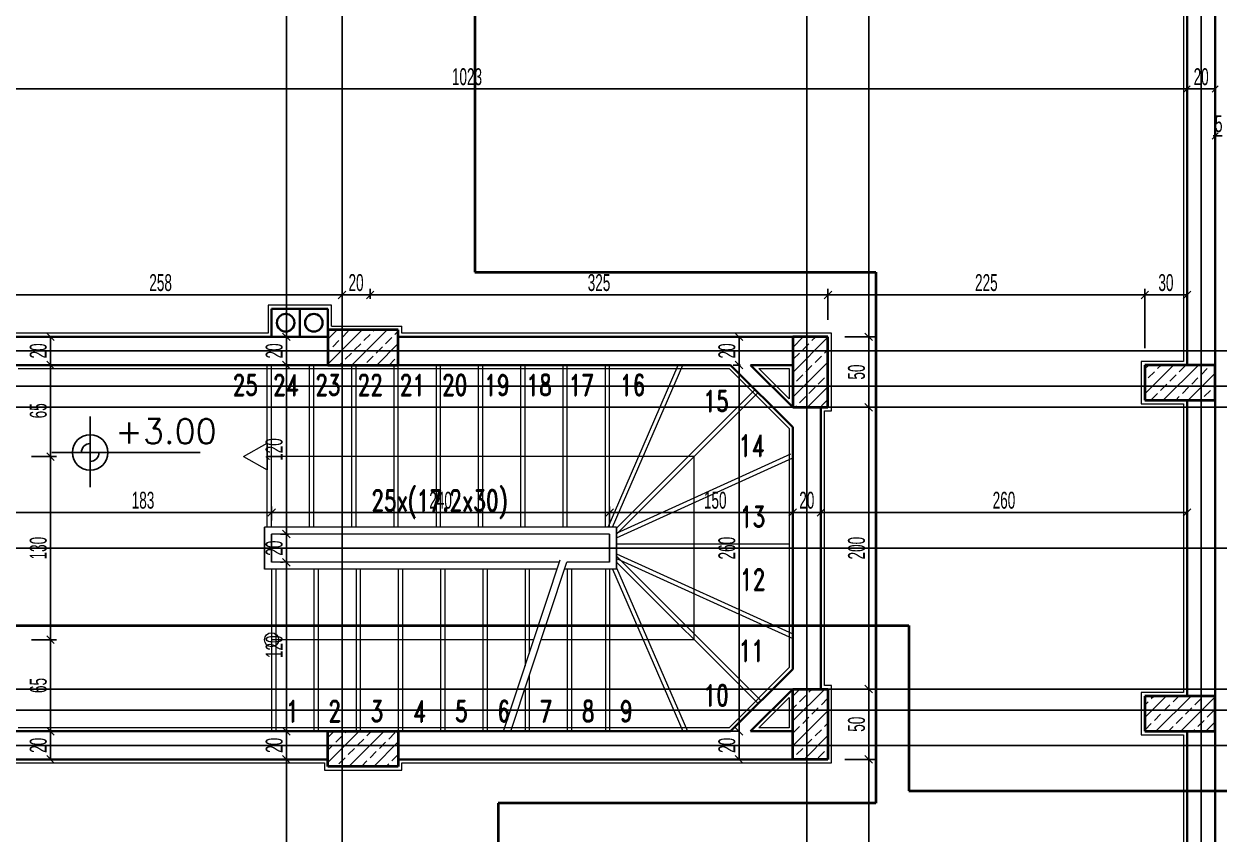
# Model space of a CAD drawing. Header units: inches. Extents: x -7543 to -822, y 102837 to 190349.
# Drawn here: x -834.0094 to -833.8397, y 102836.9121 to 102837.0271 of the extents above; entities that cross this region are included whole.
import ezdxf
from ezdxf.enums import TextEntityAlignment as Align

# ---------------------------------------------------------------- set-up
doc = ezdxf.new("R2010")
doc.units = ezdxf.units.IN
doc.header["$MEASUREMENT"] = 0
for name, pattern in [('__ZG_T_P__9', [22, 1, -10, 1, -10]), ('ACAD_ISO07W100', [3, 0, -3]), ('DASHDOTX2', [2, 1, -0.5, 0, -0.5]), ('DASHED', [19.05, 12.7, -6.35])]:
    doc.linetypes.add(name, pattern=pattern)
doc.layers.get('0').update_dxf_attribs({"lineweight": 25})
doc.layers.get('Defpoints').update_dxf_attribs({"lineweight": 25})
for name, color, linetype, lineweight in [('AKS', 1, 'Continuous', 25), ('ICOL', 55, 'Continuous', 25), ('İZ DÜŞÜM', 253, 'Continuous', 20), ('KESİT', 7, 'Continuous', 40), ('KOLON', 2, 'Continuous', 40), ('SIVA', 150, 'Continuous', 15), ('TARAMA', 8, 'Continuous', 25), ('YAZI', 7, 'Continuous', 25)]:
    doc.layers.add(name, color=color, linetype=linetype, lineweight=lineweight)
for name, color, linetype, lineweight, true_color in [('DUVAR', 7, 'Continuous', 35, 0xfc4642), ('KAPI', 7, 'Continuous', 18, 0xffb360), ('MERDİVEN', 7, 'Continuous', 20, 0x16c244)]:
    doc.layers.add(name, color=color, linetype=linetype, lineweight=lineweight, true_color=true_color)
doc.styles.add('OLCU', font='tromand.shx', dxfattribs={"width": 0.6, "height": 12})
doc.styles.add('st1', font='romandtw.shx', dxfattribs={"width": 0.7, "height": 40})
doc.styles.add('ÖLÇÜ', font='simplex.shx')

# ---------------------------------------------------------------- blocks, each defined once
blk = doc.blocks.new('E')
at = {"layer": 'ICOL'}
for p, q in [((0, -3), (0, 25)), ((-2.8, -2.8), (2.8, 2.8))]:
    blk.add_line(p, q, dxfattribs=at)
blk = doc.blocks.new('D')
at = {"layer": 'ICOL'}
for p, q in [((2.8, 2.8), (-2.8, -2.8)), ((0, 3), (0, -25))]:
    blk.add_line(p, q, dxfattribs=at)
blk = doc.blocks.new('_Oblique')
at = {"color": 0, "linetype": 'ByBlock', "lineweight": -2}
blk.add_line((-0.5, -0.5), (0.5, 0.5), dxfattribs=at)

msp = doc.modelspace()

# ---------------------------------------------------------------- linework, layer by layer
at = {"layer": 'AKS', "linetype": 'DASHDOTX2', "ltscale": 10}
for p, q in [((-833.96425, 102836.73452), (-833.96425, 102837.24164)), ((-833.84226, 102836.73939), (-833.84226, 102837.2361)), ((-833.89826, 102836.73452), (-833.89826, 102837.10169)), ((-834.12456, 102836.98068), (-833.43226, 102836.98068)), ((-834.12474, 102836.97568), (-833.66526, 102836.97568)), ((-834.12456, 102836.97268), (-833.66526, 102836.97268)), ((-833.66526, 102836.95268), (-834.12456, 102836.95268)), ((-834.12456, 102836.93268), (-833.66526, 102836.93268)), ((-833.20971, 102836.92968), (-834.12488, 102836.92968)), ((-834.12456, 102836.92468), (-833.66526, 102836.92468))]:
    msp.add_line(p, q, dxfattribs=at)
at = {"layer": 'Defpoints', "color": 3}
for p, q in [((-833.84026, 102836.77968), (-833.84026, 102837.12768)), ((-833.84426, 102837.12268), (-833.84426, 102836.97868)), ((-833.96626, 102836.98668), (-833.97426, 102836.98668)), ((-833.97426, 102836.98668), (-833.97426, 102836.98268)), ((-833.96626, 102836.98368), (-833.96626, 102836.98668)), ((-833.97426, 102836.98268), (-834.01576, 102836.98268)), ((-833.95626, 102836.98368), (-833.96626, 102836.98368)), ((-833.95626, 102836.98268), (-833.95626, 102836.98368)), ((-833.89526, 102836.98268), (-833.95626, 102836.98268)), ((-833.89526, 102836.97268), (-833.89526, 102836.98268)), ((-833.84426, 102836.97868), (-833.85026, 102836.97868)), ((-833.85026, 102836.97868), (-833.85026, 102836.97368)), ((-833.89626, 102836.93268), (-833.89626, 102836.97268)), ((-833.89626, 102836.97268), (-833.89526, 102836.97268)), ((-833.85026, 102836.97368), (-833.84426, 102836.97368)), ((-833.84426, 102836.97368), (-833.84426, 102836.93168)), ((-833.89526, 102836.93268), (-833.89626, 102836.93268)), ((-833.89526, 102836.92268), (-833.89526, 102836.93268)), ((-833.84426, 102836.93168), (-833.85026, 102836.93168)), ((-833.85026, 102836.93168), (-833.85026, 102836.92668)), ((-833.85026, 102836.92668), (-833.84426, 102836.92668)), ((-833.84426, 102836.92668), (-833.84426, 102836.78268)), ((-834.01576, 102836.92268), (-833.96626, 102836.92268)), ((-833.96626, 102836.92268), (-833.96626, 102836.92168)), ((-833.96626, 102836.92168), (-833.95626, 102836.92168)), ((-833.95626, 102836.92168), (-833.95626, 102836.92268)), ((-833.95626, 102836.92268), (-833.89526, 102836.92268))]:
    msp.add_line(p, q, dxfattribs=at)
at = {"layer": 'DUVAR'}
for p, q in [((-833.84426, 102836.97868), (-833.84426, 102837.12268)), ((-833.84026, 102836.97868), (-833.84026, 102837.12268)), ((-833.97426, 102836.98268), (-833.97426, 102836.98668)), ((-833.97426, 102836.98668), (-833.97026, 102836.98668)), ((-833.97026, 102836.98668), (-833.97026, 102836.98268)), ((-833.97026, 102836.98268), (-833.97026, 102836.98668)), ((-833.97026, 102836.98668), (-833.96626, 102836.98668)), ((-833.96626, 102836.98668), (-833.96626, 102836.98268)), ((-834.01076, 102836.98268), (-833.96626, 102836.98268)), ((-833.97026, 102836.98268), (-833.97426, 102836.98268)), ((-833.96626, 102836.98268), (-833.97026, 102836.98268)), ((-833.95626, 102836.98268), (-833.90026, 102836.98268)), ((-834.01076, 102836.97868), (-833.96626, 102836.97868)), ((-833.95626, 102836.97868), (-833.90909, 102836.97868)), ((-833.90026, 102836.96986), (-833.90909, 102836.97868)), ((-833.90026, 102836.97268), (-833.90626, 102836.97868)), ((-833.90626, 102836.97868), (-833.90026, 102836.97868)), ((-833.89626, 102836.93268), (-833.89626, 102836.97268)), ((-833.84426, 102836.93168), (-833.84426, 102836.97368)), ((-833.84026, 102836.93168), (-833.84026, 102836.97368)), ((-833.90026, 102836.93551), (-833.90026, 102836.96986)), ((-833.90026, 102836.93551), (-833.90909, 102836.92668)), ((-833.90026, 102836.93268), (-833.90626, 102836.92668)), ((-833.96626, 102836.92668), (-834.01076, 102836.92668)), ((-833.90909, 102836.92668), (-833.95626, 102836.92668)), ((-833.90026, 102836.92668), (-833.90626, 102836.92668)), ((-833.84426, 102836.78268), (-833.84426, 102836.92668)), ((-833.84026, 102836.78268), (-833.84026, 102836.92668)), ((-834.01076, 102836.92268), (-833.96626, 102836.92268)), ((-833.95626, 102836.92268), (-833.90026, 102836.92268))]:
    msp.add_line(p, q, dxfattribs=at)
for centre in [(-833.97226, 102836.98468), (-833.96826, 102836.98468)]:
    msp.add_circle(centre, 0.00125, dxfattribs=at)
at = {"layer": 'ICOL'}
for p, q in [((-833.88946, 102837.12268), (-833.88946, 102836.98268)), ((-833.97215, 102837.11768), (-833.97215, 102836.98268)), ((-834.04861, 102837.01787), (-833.84442, 102837.01787)), ((-833.84042, 102837.01787), (-833.84411, 102837.01787)), ((-833.84042, 102837.0112), (-833.84057, 102837.0112)), ((-833.83926, 102837.0112), (-833.84026, 102837.0112)), ((-833.96425, 102836.98864), (-834.01576, 102836.98864)), ((-833.96026, 102836.98864), (-833.96425, 102836.98864)), ((-833.96026, 102836.98864), (-833.89526, 102836.98864)), ((-833.89526, 102836.98864), (-833.85026, 102836.98864)), ((-833.85026, 102836.98864), (-833.84426, 102836.98864)), ((-834.00565, 102836.98268), (-834.00565, 102836.97868)), ((-833.97215, 102836.98268), (-833.97215, 102836.97868)), ((-833.90788, 102836.98268), (-833.90788, 102836.97868)), ((-833.88946, 102836.98268), (-833.88946, 102836.97268)), ((-834.00565, 102836.97868), (-834.00565, 102836.96568)), ((-833.97215, 102836.97868), (-833.97215, 102836.95468)), ((-833.90788, 102836.97868), (-833.90788, 102836.92668)), ((-833.88946, 102836.97268), (-833.88946, 102836.93268)), ((-834.00001, 102836.97135), (-834.00001, 102836.96135)), ((-834.00565, 102836.96568), (-834.00565, 102836.93968)), ((-834.00544, 102836.96626), (-833.98438, 102836.96626)), ((-833.97426, 102836.95774), (-834.01076, 102836.95774)), ((-833.92626, 102836.95774), (-833.97426, 102836.95774)), ((-833.89626, 102836.95774), (-833.92626, 102836.95774)), ((-833.90026, 102836.95774), (-833.89626, 102836.95774)), ((-833.89626, 102836.95774), (-833.84426, 102836.95774)), ((-833.97215, 102836.95468), (-833.97215, 102836.95068)), ((-833.97215, 102836.95068), (-833.97215, 102836.92668)), ((-834.00565, 102836.93968), (-834.00565, 102836.92668)), ((-833.88946, 102836.93268), (-833.88946, 102836.92268)), ((-834.00565, 102836.92668), (-834.00565, 102836.92268)), ((-833.97215, 102836.92668), (-833.97215, 102836.92268)), ((-833.90788, 102836.92668), (-833.90788, 102836.92268)), ((-833.97215, 102836.92268), (-833.97215, 102836.78763)), ((-833.88946, 102836.92268), (-833.88946, 102836.77968))]:
    msp.add_line(p, q, dxfattribs=at)
at = {"layer": 'ICOL', "color": 53}
for p, q in [((-833.96425, 102836.99048), (-833.96425, 102836.98948)), ((-833.96425, 102836.99048), (-833.96425, 102836.98948)), ((-833.96026, 102836.98808), (-833.96026, 102836.98948)), ((-833.96026, 102836.98808), (-833.96026, 102836.98948)), ((-833.89526, 102836.98508), (-833.89526, 102836.98948)), ((-833.89526, 102836.98508), (-833.89526, 102836.98948)), ((-833.85026, 102836.98108), (-833.85026, 102836.98948)), ((-833.85026, 102836.98108), (-833.85026, 102836.98948)), ((-833.84426, 102836.98108), (-833.84426, 102836.98948)), ((-834.00505, 102836.98268), (-834.00481, 102836.98268)), ((-833.97011, 102836.98268), (-833.97299, 102836.98268)), ((-833.97011, 102836.98268), (-833.97299, 102836.98268)), ((-833.90769, 102836.98268), (-833.90872, 102836.98268)), ((-833.89286, 102836.98268), (-833.88862, 102836.98268)), ((-833.89286, 102836.98268), (-833.88862, 102836.98268)), ((-834.00505, 102836.97868), (-834.00481, 102836.97868)), ((-834.00505, 102836.97868), (-834.00481, 102836.97868)), ((-833.96973, 102836.97868), (-833.97299, 102836.97868)), ((-833.96973, 102836.97868), (-833.97299, 102836.97868)), ((-833.90769, 102836.97868), (-833.90872, 102836.97868)), ((-833.90769, 102836.97868), (-833.90872, 102836.97868)), ((-833.89286, 102836.97268), (-833.88862, 102836.97268)), ((-833.89286, 102836.97268), (-833.88862, 102836.97268)), ((-834.00836, 102836.96568), (-834.00481, 102836.96568)), ((-834.00836, 102836.96568), (-834.00481, 102836.96568)), ((-833.97426, 102836.95662), (-833.97426, 102836.95858)), ((-833.97426, 102836.95662), (-833.97426, 102836.95858)), ((-833.92626, 102836.95646), (-833.92626, 102836.95858)), ((-833.92626, 102836.95646), (-833.92626, 102836.95858)), ((-833.90026, 102836.95508), (-833.90026, 102836.95858)), ((-833.89626, 102836.9574), (-833.89626, 102836.95858)), ((-833.89626, 102836.9574), (-833.89626, 102836.95858)), ((-833.89626, 102836.9574), (-833.89626, 102836.95858)), ((-833.84426, 102836.95841), (-833.84426, 102836.95858)), ((-833.97183, 102836.95468), (-833.97299, 102836.95468)), ((-833.97183, 102836.95468), (-833.97299, 102836.95468)), ((-833.97262, 102836.95068), (-833.97299, 102836.95068)), ((-833.97262, 102836.95068), (-833.97299, 102836.95068)), ((-834.00836, 102836.93968), (-834.00481, 102836.93968)), ((-834.00836, 102836.93968), (-834.00481, 102836.93968)), ((-833.89286, 102836.93268), (-833.88862, 102836.93268)), ((-833.89286, 102836.93268), (-833.88862, 102836.93268)), ((-834.007, 102836.92668), (-834.00649, 102836.92668)), ((-834.007, 102836.92668), (-834.00649, 102836.92668)), ((-833.97229, 102836.92668), (-833.97299, 102836.92668)), ((-833.96989, 102836.92668), (-833.97299, 102836.92668)), ((-833.91028, 102836.92668), (-833.90872, 102836.92668)), ((-833.90797, 102836.92668), (-833.90872, 102836.92668)), ((-834.00657, 102836.92268), (-834.00649, 102836.92268)), ((-833.97019, 102836.92268), (-833.97299, 102836.92268)), ((-833.97019, 102836.92268), (-833.97299, 102836.92268)), ((-833.90809, 102836.92268), (-833.90872, 102836.92268)), ((-833.89286, 102836.92268), (-833.88862, 102836.92268)), ((-833.89286, 102836.92268), (-833.88862, 102836.92268))]:
    msp.add_line(p, q, dxfattribs=at)
at = {"layer": 'ICOL'}
msp.add_circle((-834.00001, 102836.96626), 0.00252, dxfattribs=at)
for start, end in [(90, 180), (270, 0)]:
    msp.add_arc((-834.00001, 102836.96626), 0.00126, start, end, dxfattribs=at)
at = {"layer": 'İZ DÜŞÜM', "linetype": '__ZG_T_P__9'}
msp.add_line((-833.84026, 102836.77768), (-833.84026, 102837.12768), dxfattribs=at)
msp.add_line((-833.84026, 102836.77768), (-833.84026, 102837.12768), dxfattribs=at)
at = {"layer": 'KAPI'}
msp.add_line((-833.92626, 102836.95468), (-833.92626, 102836.95268), dxfattribs=at)
at = {"layer": 'KESİT', "linetype": 'DASHED'}
for p, q in [((-833.94538, 102837.24798), (-833.94538, 102836.99188)), ((-833.94538, 102836.99188), (-833.88846, 102836.99188)), ((-833.88846, 102836.99188), (-833.88846, 102836.91646)), ((-834.14066, 102836.94168), (-833.88379, 102836.94168)), ((-833.88379, 102836.94168), (-833.88379, 102836.91823)), ((-833.88379, 102836.91823), (-833.77135, 102836.91823)), ((-833.88846, 102836.91646), (-833.94208, 102836.91646)), ((-833.94208, 102836.91646), (-833.94208, 102836.7164))]:
    msp.add_line(p, q, dxfattribs=at)
at = {"layer": 'KOLON'}
for p, q in [((-833.96626, 102836.98368), (-833.96626, 102836.97868)), ((-833.95626, 102836.98368), (-833.96626, 102836.98368)), ((-833.96626, 102836.98368), (-833.96626, 102836.97868)), ((-833.95626, 102836.98368), (-833.96626, 102836.98368)), ((-833.95626, 102836.97868), (-833.95626, 102836.98368)), ((-833.95626, 102836.97868), (-833.95626, 102836.98368)), ((-833.89526, 102836.98268), (-833.90026, 102836.98268)), ((-833.90026, 102836.98268), (-833.90026, 102836.97268)), ((-833.89526, 102836.98268), (-833.90026, 102836.98268)), ((-833.90026, 102836.98268), (-833.90026, 102836.97268)), ((-833.89526, 102836.97268), (-833.89526, 102836.98268)), ((-833.89526, 102836.97268), (-833.89526, 102836.98268)), ((-833.96626, 102836.97868), (-833.95626, 102836.97868)), ((-833.96626, 102836.97868), (-833.95626, 102836.97868)), ((-833.84026, 102836.97868), (-833.85026, 102836.97868)), ((-833.85026, 102836.97868), (-833.85026, 102836.97368)), ((-833.84026, 102836.97868), (-833.85026, 102836.97868)), ((-833.85026, 102836.97868), (-833.85026, 102836.97368)), ((-833.84026, 102836.97368), (-833.84026, 102836.97868)), ((-833.84026, 102836.97368), (-833.84026, 102836.97868)), ((-833.90026, 102836.97268), (-833.89526, 102836.97268)), ((-833.90026, 102836.97268), (-833.89526, 102836.97268)), ((-833.85026, 102836.97368), (-833.84026, 102836.97368)), ((-833.85026, 102836.97368), (-833.84026, 102836.97368)), ((-833.90026, 102836.92268), (-833.90026, 102836.93268)), ((-833.90026, 102836.93268), (-833.89526, 102836.93268)), ((-833.90026, 102836.92268), (-833.90026, 102836.93268)), ((-833.90026, 102836.93268), (-833.89526, 102836.93268)), ((-833.89526, 102836.93268), (-833.89526, 102836.92268)), ((-833.89526, 102836.93268), (-833.89526, 102836.92268)), ((-833.84026, 102836.93168), (-833.85026, 102836.93168)), ((-833.85026, 102836.93168), (-833.85026, 102836.92668)), ((-833.84026, 102836.93168), (-833.85026, 102836.93168)), ((-833.85026, 102836.93168), (-833.85026, 102836.92668)), ((-833.84026, 102836.92668), (-833.84026, 102836.93168)), ((-833.84026, 102836.92668), (-833.84026, 102836.93168)), ((-833.96626, 102836.92168), (-833.96626, 102836.92668)), ((-833.96626, 102836.92668), (-833.95626, 102836.92668)), ((-833.96626, 102836.92168), (-833.96626, 102836.92668)), ((-833.96626, 102836.92668), (-833.95626, 102836.92668)), ((-833.95626, 102836.92668), (-833.95626, 102836.92168)), ((-833.95626, 102836.92668), (-833.95626, 102836.92168)), ((-833.85026, 102836.92668), (-833.84026, 102836.92668)), ((-833.85026, 102836.92668), (-833.84026, 102836.92668)), ((-833.95626, 102836.92168), (-833.96626, 102836.92168)), ((-833.95626, 102836.92168), (-833.96626, 102836.92168)), ((-833.89526, 102836.92268), (-833.90026, 102836.92268)), ((-833.89526, 102836.92268), (-833.90026, 102836.92268))]:
    msp.add_line(p, q, dxfattribs=at)
at = {"layer": 'MERDİVEN', "linetype": 'ACAD_ISO07W100'}
for p, q in [((-833.97486, 102836.95568), (-833.97486, 102836.97868)), ((-833.97426, 102836.95568), (-833.97426, 102836.97868)), ((-833.96886, 102836.95568), (-833.96886, 102836.97868)), ((-833.96826, 102836.95568), (-833.96826, 102836.97868)), ((-833.96286, 102836.95568), (-833.96286, 102836.97868)), ((-833.96226, 102836.95568), (-833.96226, 102836.97868)), ((-833.95686, 102836.95568), (-833.95686, 102836.97868)), ((-833.95626, 102836.95568), (-833.95626, 102836.97868)), ((-833.95086, 102836.95568), (-833.95086, 102836.97868)), ((-833.95026, 102836.95568), (-833.95026, 102836.97868)), ((-833.94486, 102836.95568), (-833.94486, 102836.97868)), ((-833.94426, 102836.95568), (-833.94426, 102836.97868)), ((-833.93886, 102836.95568), (-833.93886, 102836.97868)), ((-833.93826, 102836.95568), (-833.93826, 102836.97868)), ((-833.93286, 102836.95568), (-833.93286, 102836.97868)), ((-833.93226, 102836.95568), (-833.93226, 102836.97868)), ((-833.92686, 102836.95568), (-833.92686, 102836.97868)), ((-833.92648, 102836.95568), (-833.91653, 102836.97868)), ((-833.92626, 102836.95568), (-833.92626, 102836.97868)), ((-833.92583, 102836.95568), (-833.91587, 102836.97868)), ((-833.92526, 102836.95553), (-833.9056, 102836.97519)), ((-833.92526, 102836.95468), (-833.90518, 102836.97477)), ((-833.97822, 102836.96568), (-833.97486, 102836.96757)), ((-833.97486, 102836.96757), (-833.97486, 102836.9638)), ((-833.97822, 102836.96568), (-833.97486, 102836.9638)), ((-833.91426, 102836.96568), (-833.97486, 102836.96568)), ((-833.92526, 102836.9548), (-833.90051, 102836.96607)), ((-833.92526, 102836.95414), (-833.90026, 102836.96552)), ((-833.91426, 102836.93968), (-833.91426, 102836.96568)), ((-833.92526, 102836.95328), (-833.90076, 102836.95328)), ((-833.92526, 102836.95268), (-833.90076, 102836.95268)), ((-833.92526, 102836.95189), (-833.90026, 102836.9405)), ((-833.92526, 102836.95153), (-833.90475, 102836.93102)), ((-833.92526, 102836.95123), (-833.90026, 102836.93984)), ((-833.92526, 102836.95068), (-833.90518, 102836.9306)), ((-833.97426, 102836.94968), (-833.97426, 102836.92668)), ((-833.96826, 102836.94968), (-833.96826, 102836.92668)), ((-833.96226, 102836.94968), (-833.96226, 102836.92668)), ((-833.95626, 102836.94968), (-833.95626, 102836.92668)), ((-833.95026, 102836.94968), (-833.95026, 102836.92668)), ((-833.94426, 102836.94968), (-833.94426, 102836.92668)), ((-833.93826, 102836.94968), (-833.93826, 102836.93591)), ((-833.93226, 102836.94968), (-833.93226, 102836.92668)), ((-833.93166, 102836.94968), (-833.93166, 102836.92668)), ((-833.92686, 102836.94968), (-833.92686, 102836.92668)), ((-833.92626, 102836.94968), (-833.92626, 102836.92668)), ((-833.92583, 102836.94968), (-833.91587, 102836.92668)), ((-833.92526, 102836.94988), (-833.91522, 102836.92668)), ((-833.91426, 102836.93968), (-833.93596, 102836.93968)), ((-833.93766, 102836.93454), (-833.93766, 102836.92668)), ((-833.93826, 102836.93273), (-833.93826, 102836.92668))]:
    msp.add_line(p, q, dxfattribs=at)
at = {"layer": 'MERDİVEN'}
for p, q in [((-833.97526, 102836.95568), (-833.97526, 102836.94968)), ((-833.97526, 102836.94968), (-833.97526, 102836.95568)), ((-833.97526, 102836.94968), (-833.97526, 102836.95568)), ((-833.92526, 102836.95568), (-833.97526, 102836.95568)), ((-833.97526, 102836.95568), (-833.97526, 102836.94968)), ((-833.92626, 102836.95568), (-833.97426, 102836.95568)), ((-833.92626, 102836.95568), (-833.97426, 102836.95568)), ((-833.92626, 102836.95568), (-833.97426, 102836.95568)), ((-833.92526, 102836.94968), (-833.92526, 102836.95568)), ((-833.92526, 102836.95568), (-833.92526, 102836.94968)), ((-833.92526, 102836.95568), (-833.92526, 102836.94968)), ((-833.92526, 102836.94968), (-833.92526, 102836.95568)), ((-833.97426, 102836.95468), (-833.97426, 102836.95068)), ((-833.97426, 102836.95068), (-833.97426, 102836.95468)), ((-833.97426, 102836.95068), (-833.97426, 102836.95468)), ((-833.92626, 102836.95468), (-833.97426, 102836.95468)), ((-833.97426, 102836.95468), (-833.97426, 102836.95068)), ((-833.92726, 102836.95468), (-833.97326, 102836.95468)), ((-833.92726, 102836.95468), (-833.97326, 102836.95468)), ((-833.92726, 102836.95468), (-833.97326, 102836.95468)), ((-833.92626, 102836.95068), (-833.92626, 102836.95468)), ((-833.92626, 102836.95468), (-833.92626, 102836.95068)), ((-833.92626, 102836.95468), (-833.92626, 102836.95068)), ((-833.92626, 102836.95068), (-833.92626, 102836.95468)), ((-833.93337, 102836.95068), (-833.97426, 102836.95068)), ((-833.93337, 102836.95068), (-833.97326, 102836.95068)), ((-833.93337, 102836.95068), (-833.97326, 102836.95068)), ((-833.93337, 102836.95068), (-833.97326, 102836.95068)), ((-833.94131, 102836.92668), (-833.93327, 102836.951)), ((-833.94026, 102836.92668), (-833.93232, 102836.95068)), ((-833.92726, 102836.95068), (-833.93232, 102836.95068)), ((-833.92726, 102836.95068), (-833.93232, 102836.95068)), ((-833.92726, 102836.95068), (-833.93232, 102836.95068)), ((-833.92626, 102836.95068), (-833.93232, 102836.95068)), ((-833.9337, 102836.94968), (-833.97526, 102836.94968)), ((-833.9337, 102836.94968), (-833.97426, 102836.94968)), ((-833.9337, 102836.94968), (-833.97426, 102836.94968)), ((-833.9337, 102836.94968), (-833.97426, 102836.94968)), ((-833.97366, 102836.94968), (-833.97366, 102836.92668)), ((-833.96766, 102836.94968), (-833.96766, 102836.92668)), ((-833.96166, 102836.94968), (-833.96166, 102836.92668)), ((-833.95566, 102836.94968), (-833.95566, 102836.92668)), ((-833.94966, 102836.94968), (-833.94966, 102836.92668)), ((-833.94366, 102836.94968), (-833.94366, 102836.92668)), ((-833.93766, 102836.94968), (-833.93766, 102836.93772)), ((-833.92626, 102836.94968), (-833.93265, 102836.94968)), ((-833.92626, 102836.94968), (-833.93265, 102836.94968)), ((-833.92626, 102836.94968), (-833.93265, 102836.94968)), ((-833.92583, 102836.94968), (-833.93265, 102836.94968)), ((-833.92526, 102836.94968), (-833.92583, 102836.94968)), ((-833.93701, 102836.93968), (-833.97426, 102836.93968))]:
    msp.add_line(p, q, dxfattribs=at)
msp.add_circle((-833.97426, 102836.93968), 0.001, dxfattribs=at)
at = {"layer": 'SIVA'}
for p, q in [((-833.84476, 102837.12218), (-833.84476, 102836.97918)), ((-833.96576, 102836.98718), (-833.97476, 102836.98718)), ((-833.97476, 102836.98718), (-833.97476, 102836.98318)), ((-833.96576, 102836.98418), (-833.96576, 102836.98718)), ((-833.96576, 102836.98418), (-833.95576, 102836.98418)), ((-833.95576, 102836.98318), (-833.95576, 102836.98418)), ((-833.97476, 102836.98318), (-834.01626, 102836.98318)), ((-833.89976, 102836.98318), (-833.95576, 102836.98318)), ((-833.89476, 102836.98318), (-833.90076, 102836.98318)), ((-833.89476, 102836.97218), (-833.89476, 102836.98318)), ((-833.84476, 102836.97918), (-833.85076, 102836.97918)), ((-833.85076, 102836.97918), (-833.85076, 102836.97318)), ((-834.01026, 102836.97818), (-833.96576, 102836.97818)), ((-833.96676, 102836.97818), (-833.95576, 102836.97818)), ((-833.95676, 102836.97818), (-833.9093, 102836.97818)), ((-833.90076, 102836.96965), (-833.9093, 102836.97818)), ((-833.90076, 102836.97389), (-833.90505, 102836.97818)), ((-833.90505, 102836.97818), (-833.90076, 102836.97818)), ((-833.90076, 102836.97818), (-833.90076, 102836.97389)), ((-833.89576, 102836.97218), (-833.89476, 102836.97218)), ((-833.89576, 102836.93318), (-833.89576, 102836.97218)), ((-833.85076, 102836.97318), (-833.84476, 102836.97318)), ((-833.84476, 102836.97318), (-833.84476, 102836.93218)), ((-833.90076, 102836.96965), (-833.90076, 102836.93572)), ((-833.90076, 102836.93572), (-833.9093, 102836.92718)), ((-833.89476, 102836.93318), (-833.89576, 102836.93318)), ((-833.89476, 102836.92218), (-833.89476, 102836.93318)), ((-833.90076, 102836.93148), (-833.90505, 102836.92718)), ((-833.90076, 102836.93148), (-833.90076, 102836.92718)), ((-833.84476, 102836.93218), (-833.85076, 102836.93218)), ((-833.85076, 102836.93218), (-833.85076, 102836.92618)), ((-833.96576, 102836.92718), (-834.01026, 102836.92718)), ((-833.95576, 102836.92718), (-833.96676, 102836.92718)), ((-833.9093, 102836.92718), (-833.95676, 102836.92718)), ((-833.90076, 102836.92718), (-833.90505, 102836.92718)), ((-833.85076, 102836.92618), (-833.84476, 102836.92618)), ((-833.84476, 102836.92618), (-833.84476, 102836.78318)), ((-834.01126, 102836.92218), (-833.96676, 102836.92218)), ((-833.96676, 102836.92218), (-833.96676, 102836.92118)), ((-833.95576, 102836.92218), (-833.89976, 102836.92218)), ((-833.95576, 102836.92118), (-833.95576, 102836.92218)), ((-833.90076, 102836.92218), (-833.89476, 102836.92218)), ((-833.96676, 102836.92118), (-833.95576, 102836.92118))]:
    msp.add_line(p, q, dxfattribs=at)
at = {"layer": 'TARAMA'}
for p, q in [((-833.96626, 102836.98234), (-833.96492, 102836.98368)), ((-833.96626, 102836.97881), (-833.96139, 102836.98368)), ((-833.96425, 102836.98259), (-833.96336, 102836.98347)), ((-833.96285, 102836.97868), (-833.95785, 102836.98368)), ((-833.96116, 102836.98215), (-833.96027, 102836.98303)), ((-833.95983, 102836.98347), (-833.95962, 102836.98368)), ((-833.95806, 102836.98171), (-833.95718, 102836.98259)), ((-833.95674, 102836.98303), (-833.95626, 102836.98351)), ((-833.90026, 102836.98117), (-833.89875, 102836.98268)), ((-833.90026, 102836.97763), (-833.89526, 102836.98263)), ((-833.89752, 102836.98215), (-833.89698, 102836.98268)), ((-833.96626, 102836.98058), (-833.96602, 102836.98082)), ((-833.96557, 102836.98126), (-833.96469, 102836.98215)), ((-833.96248, 102836.98082), (-833.9616, 102836.98171)), ((-833.95939, 102836.98038), (-833.9585, 102836.98126)), ((-833.95932, 102836.97868), (-833.95626, 102836.98174)), ((-833.89884, 102836.98082), (-833.89796, 102836.98171)), ((-833.89575, 102836.98038), (-833.89526, 102836.98087)), ((-833.96462, 102836.97868), (-833.96425, 102836.97905)), ((-833.96381, 102836.9795), (-833.96292, 102836.98038)), ((-833.96071, 102836.97905), (-833.95983, 102836.97994)), ((-833.95755, 102836.97868), (-833.95674, 102836.9795)), ((-833.95629, 102836.97994), (-833.95626, 102836.97997)), ((-833.90026, 102836.9741), (-833.89526, 102836.9791)), ((-833.90017, 102836.9795), (-833.89928, 102836.98038)), ((-833.89707, 102836.97905), (-833.89619, 102836.97994)), ((-833.89973, 102836.9764), (-833.89884, 102836.97729)), ((-833.8984, 102836.97773), (-833.89752, 102836.97861)), ((-833.89531, 102836.97729), (-833.89526, 102836.97733)), ((-833.85026, 102836.97814), (-833.84971, 102836.97868)), ((-833.85026, 102836.9746), (-833.84618, 102836.97868)), ((-833.84979, 102836.97684), (-833.8489, 102836.97773)), ((-833.84846, 102836.97817), (-833.84795, 102836.97868)), ((-833.84764, 102836.97368), (-833.84264, 102836.97868)), ((-833.84669, 102836.9764), (-833.84581, 102836.97729)), ((-833.84537, 102836.97773), (-833.84448, 102836.97861)), ((-833.84411, 102836.97368), (-833.84026, 102836.97753)), ((-833.84227, 102836.97729), (-833.84139, 102836.97817)), ((-833.84095, 102836.97861), (-833.84087, 102836.97868)), ((-833.90026, 102836.97587), (-833.90017, 102836.97596)), ((-833.89814, 102836.97268), (-833.89526, 102836.97556)), ((-833.89663, 102836.97596), (-833.89575, 102836.97684)), ((-833.85026, 102836.97637), (-833.85023, 102836.9764)), ((-833.84802, 102836.97508), (-833.84713, 102836.97596)), ((-833.8436, 102836.97596), (-833.84271, 102836.97684)), ((-833.84051, 102836.97552), (-833.84026, 102836.97576)), ((-833.89928, 102836.97331), (-833.8984, 102836.97419)), ((-833.89796, 102836.97463), (-833.89707, 102836.97552)), ((-833.84934, 102836.97375), (-833.84846, 102836.97463)), ((-833.84587, 102836.97368), (-833.84537, 102836.97419)), ((-833.84492, 102836.97463), (-833.84404, 102836.97552)), ((-833.84183, 102836.97419), (-833.84095, 102836.97508)), ((-833.84057, 102836.97368), (-833.84026, 102836.97399)), ((-833.89991, 102836.97268), (-833.89973, 102836.97287)), ((-833.89619, 102836.97287), (-833.89531, 102836.97375)), ((-833.84234, 102836.97368), (-833.84227, 102836.97375)), ((-833.90026, 102836.93167), (-833.89925, 102836.93268)), ((-833.90026, 102836.92814), (-833.89571, 102836.93268)), ((-833.89928, 102836.93088), (-833.8984, 102836.93177)), ((-833.89796, 102836.93221), (-833.89748, 102836.93268)), ((-833.85026, 102836.92864), (-833.84722, 102836.93168)), ((-833.84934, 102836.93132), (-833.84898, 102836.93168)), ((-833.84868, 102836.92668), (-833.84368, 102836.93168)), ((-833.84625, 102836.93088), (-833.84545, 102836.93168)), ((-833.84515, 102836.92668), (-833.84026, 102836.93157)), ((-833.90026, 102836.9299), (-833.89973, 102836.93044)), ((-833.89752, 102836.92911), (-833.89663, 102836.93)), ((-833.89619, 102836.93044), (-833.89531, 102836.93132)), ((-833.85026, 102836.93041), (-833.84979, 102836.93088)), ((-833.84758, 102836.92956), (-833.84669, 102836.93044)), ((-833.84448, 102836.92911), (-833.8436, 102836.93)), ((-833.84316, 102836.93044), (-833.84227, 102836.93132)), ((-833.90026, 102836.9246), (-833.89526, 102836.9296)), ((-833.89884, 102836.92779), (-833.89796, 102836.92867)), ((-833.8489, 102836.92823), (-833.84802, 102836.92911)), ((-833.84581, 102836.92779), (-833.84492, 102836.92867)), ((-833.84271, 102836.92735), (-833.84183, 102836.92823)), ((-833.84139, 102836.92867), (-833.84051, 102836.92956)), ((-833.96626, 102836.92578), (-833.96535, 102836.92668)), ((-833.96626, 102836.92224), (-833.96182, 102836.92668)), ((-833.96381, 102836.92646), (-833.96359, 102836.92668)), ((-833.96328, 102836.92168), (-833.95828, 102836.92668)), ((-833.96071, 102836.92602), (-833.96005, 102836.92668)), ((-833.95762, 102836.92558), (-833.95674, 102836.92646)), ((-833.90017, 102836.92646), (-833.89928, 102836.92735)), ((-833.89707, 102836.92602), (-833.89619, 102836.9269)), ((-833.89575, 102836.92735), (-833.89526, 102836.92783)), ((-833.85023, 102836.9269), (-833.84934, 102836.92779)), ((-833.84691, 102836.92668), (-833.84625, 102836.92735)), ((-833.84338, 102836.92668), (-833.84316, 102836.9269)), ((-833.84161, 102836.92668), (-833.84026, 102836.92803)), ((-833.96626, 102836.92401), (-833.96557, 102836.92469)), ((-833.96513, 102836.92514), (-833.96425, 102836.92602)), ((-833.96204, 102836.92469), (-833.96116, 102836.92558)), ((-833.95975, 102836.92168), (-833.95626, 102836.92517)), ((-833.95895, 102836.92425), (-833.95806, 102836.92514)), ((-833.89864, 102836.92268), (-833.89526, 102836.92607)), ((-833.8984, 102836.92469), (-833.89752, 102836.92558)), ((-833.96336, 102836.92337), (-833.96248, 102836.92425)), ((-833.96027, 102836.92293), (-833.95939, 102836.92381)), ((-833.95718, 102836.92249), (-833.95629, 102836.92337)), ((-833.89973, 102836.92337), (-833.89884, 102836.92425)), ((-833.89663, 102836.92293), (-833.89575, 102836.92381)), ((-833.89531, 102836.92425), (-833.89526, 102836.9243)), ((-833.96469, 102836.92204), (-833.96381, 102836.92293)), ((-833.96151, 102836.92168), (-833.96071, 102836.92249)), ((-833.95798, 102836.92168), (-833.95762, 102836.92204)), ((-833.90026, 102836.92283), (-833.90017, 102836.92293))]:
    msp.add_line(p, q, dxfattribs=at)

# ---------------------------------------------------------------- block references
at = {"layer": 'ICOL'}
for name, p, xscale, yscale, zscale in [('E', (-833.84426, 102837.01787), 0.0001559999999471984, 0.0001559999999471984, 0.0001559999999471984), ('D', (-833.84026, 102837.01787), 0.0001559999999471984, 0.0001559999999471984, 0.0001559999999471984), ('E', (-833.84026, 102837.0112), 0.0001559999999471984, 0.0001559999999471984, 0.0001559999999471984), ('_Oblique', (-833.96425, 102836.98864), 0.001080000000001746, 0.001080000000001746, 0.001080000000001746), ('_Oblique', (-833.96026, 102836.98864), 0.001080000000001746, 0.001080000000001746, 0.001080000000001746), ('_Oblique', (-833.89526, 102836.98864), 0.001080000000001746, 0.001080000000001746, 0.001080000000001746), ('_Oblique', (-833.85026, 102836.98864), 0.001080000000001746, 0.001080000000001746, 0.001080000000001746), ('_Oblique', (-833.84426, 102836.98864), 0.001080000000001746, 0.001080000000001746, 0.001080000000001746), ('_Oblique', (-833.97426, 102836.95774), 0.001080000000001746, 0.001080000000001746, 0.001080000000001746), ('_Oblique', (-833.92626, 102836.95774), 0.001080000000001746, 0.001080000000001746, 0.001080000000001746), ('_Oblique', (-833.89626, 102836.95774), 0.001080000000001746, 0.001080000000001746, 0.001080000000001746), ('_Oblique', (-833.89626, 102836.95774), 0.001080000000001746, 0.001080000000001746, 0.001080000000001746), ('_Oblique', (-833.84426, 102836.95774), 0.001080000000001746, 0.001080000000001746, 0.001080000000001746)]:
    msp.add_blockref(name, p, dxfattribs=dict(at, xscale=xscale, yscale=yscale, zscale=zscale))
for name, p, xscale, yscale, zscale, rotation in [('E', (-833.84426, 102837.01787), 0.0001559999999471984, 0.0001559999999471984, 0.0001559999999471984, 180), ('_Oblique', (-833.96425, 102836.98864), 0.001080000000001746, 0.001080000000001746, 0.001080000000001746, 180), ('_Oblique', (-833.96026, 102836.98864), 0.001080000000001746, 0.001080000000001746, 0.001080000000001746, 180), ('_Oblique', (-833.89526, 102836.98864), 0.001080000000001746, 0.001080000000001746, 0.001080000000001746, 180), ('_Oblique', (-833.85026, 102836.98864), 0.001080000000001746, 0.001080000000001746, 0.001080000000001746, 180), ('_Oblique', (-834.00565, 102836.98268), 0.001080000001820736, 0.001080000001820736, 0.001080000001820736, 90), ('_Oblique', (-833.97215, 102836.98268), 0.001080000001820736, 0.001080000001820736, 0.001080000001820736, 90), ('_Oblique', (-833.97215, 102836.98268), 0.001080000001820736, 0.001080000001820736, 0.001080000001820736, 270), ('_Oblique', (-833.90788, 102836.98268), 0.001080000001820736, 0.001080000001820736, 0.001080000001820736, 90), ('_Oblique', (-833.88946, 102836.98268), 0.001080000001820736, 0.001080000001820736, 0.001080000001820736, 90), ('_Oblique', (-833.88946, 102836.98268), 0.001080000001820736, 0.001080000001820736, 0.001080000001820736, 270), ('_Oblique', (-834.00565, 102836.97868), 0.001080000001820736, 0.001080000001820736, 0.001080000001820736, 90), ('_Oblique', (-834.00565, 102836.97868), 0.001080000001820736, 0.001080000001820736, 0.001080000001820736, 270), ('_Oblique', (-833.97215, 102836.97868), 0.001080000001820736, 0.001080000001820736, 0.001080000001820736, 90), ('_Oblique', (-833.97215, 102836.97868), 0.001080000001820736, 0.001080000001820736, 0.001080000001820736, 270), ('_Oblique', (-833.90788, 102836.97868), 0.001080000001820736, 0.001080000001820736, 0.001080000001820736, 90), ('_Oblique', (-833.90788, 102836.97868), 0.001080000001820736, 0.001080000001820736, 0.001080000001820736, 270), ('_Oblique', (-833.88946, 102836.97268), 0.001080000001820736, 0.001080000001820736, 0.001080000001820736, 90), ('_Oblique', (-833.88946, 102836.97268), 0.001080000001820736, 0.001080000001820736, 0.001080000001820736, 270), ('_Oblique', (-834.00565, 102836.96568), 0.001080000001820736, 0.001080000001820736, 0.001080000001820736, 90), ('_Oblique', (-834.00565, 102836.96568), 0.001080000001820736, 0.001080000001820736, 0.001080000001820736, 270), ('_Oblique', (-833.97426, 102836.95774), 0.001080000000001746, 0.001080000000001746, 0.001080000000001746, 180), ('_Oblique', (-833.92626, 102836.95774), 0.001080000000001746, 0.001080000000001746, 0.001080000000001746, 180), ('_Oblique', (-833.90026, 102836.95774), 0.001080000000001746, 0.001080000000001746, 0.001080000000001746, 180), ('_Oblique', (-833.89626, 102836.95774), 0.001080000000001746, 0.001080000000001746, 0.001080000000001746, 180), ('_Oblique', (-833.97215, 102836.95468), 0.001080000001820736, 0.001080000001820736, 0.001080000001820736, 90), ('_Oblique', (-833.97215, 102836.95468), 0.001080000001820736, 0.001080000001820736, 0.001080000001820736, 270), ('_Oblique', (-833.97215, 102836.95068), 0.001080000001820736, 0.001080000001820736, 0.001080000001820736, 90), ('_Oblique', (-833.97215, 102836.95068), 0.001080000001820736, 0.001080000001820736, 0.001080000001820736, 270), ('_Oblique', (-834.00565, 102836.93968), 0.001080000001820736, 0.001080000001820736, 0.001080000001820736, 90), ('_Oblique', (-834.00565, 102836.93968), 0.001080000001820736, 0.001080000001820736, 0.001080000001820736, 270), ('_Oblique', (-833.88946, 102836.93268), 0.001080000001820736, 0.001080000001820736, 0.001080000001820736, 90), ('_Oblique', (-833.88946, 102836.93268), 0.001080000001820736, 0.001080000001820736, 0.001080000001820736, 270), ('_Oblique', (-834.00565, 102836.92668), 0.001080000001820736, 0.001080000001820736, 0.001080000001820736, 90), ('_Oblique', (-834.00565, 102836.92668), 0.001080000001820736, 0.001080000001820736, 0.001080000001820736, 270), ('_Oblique', (-833.97215, 102836.92668), 0.001080000001820736, 0.001080000001820736, 0.001080000001820736, 270), ('_Oblique', (-833.97215, 102836.92668), 0.001080000001820736, 0.001080000001820736, 0.001080000001820736, 90), ('_Oblique', (-833.90788, 102836.92668), 0.001080000001820736, 0.001080000001820736, 0.001080000001820736, 270), ('_Oblique', (-833.90788, 102836.92668), 0.001080000001820736, 0.001080000001820736, 0.001080000001820736, 90), ('_Oblique', (-834.00565, 102836.92268), 0.001080000001820736, 0.001080000001820736, 0.001080000001820736, 270), ('_Oblique', (-833.97215, 102836.92268), 0.001080000001820736, 0.001080000001820736, 0.001080000001820736, 90), ('_Oblique', (-833.97215, 102836.92268), 0.001080000001820736, 0.001080000001820736, 0.001080000001820736, 270), ('_Oblique', (-833.90788, 102836.92268), 0.001080000001820736, 0.001080000001820736, 0.001080000001820736, 270), ('_Oblique', (-833.88946, 102836.92268), 0.001080000001820736, 0.001080000001820736, 0.001080000001820736, 90), ('_Oblique', (-833.88946, 102836.92268), 0.001080000001820736, 0.001080000001820736, 0.001080000001820736, 270)]:
    msp.add_blockref(name, p, dxfattribs=dict(at, xscale=xscale, yscale=yscale, zscale=zscale, rotation=rotation))

# ---------------------------------------------------------------- texts
at = {"layer": 'ICOL', "char_height": 0.0024, "attachment_point": 5, "style": 'OLCU'}
for s, insert in [('\\A1;1023', (-833.94651, 102837.0196)), ('\\A1;20', (-833.84226, 102837.0196)), ('\\A1;5', (-833.83976, 102837.01293)), ('\\A1;258', (-833.99001, 102836.99037)), ('\\A1;20', (-833.96226, 102836.99037)), ('\\A1;325', (-833.92776, 102836.99037)), ('\\A1;225', (-833.87276, 102836.99037)), ('\\A1;30', (-833.84726, 102836.99037)), ('\\A1;183', (-833.99251, 102836.95947)), ('\\A1;240', (-833.95026, 102836.95947)), ('\\A1;150', (-833.91126, 102836.95947)), ('\\A1;20', (-833.89826, 102836.95947)), ('\\A1;260', (-833.87026, 102836.95947))]:
    msp.add_mtext(s, dxfattribs=dict(at, insert=insert))
at = {"layer": 'ICOL', "char_height": 0.0024, "attachment_point": 5, "rotation": 90, "style": 'OLCU'}
for s, insert in [('\\A1;20', (-834.00738, 102836.98068)), ('\\A1;20', (-833.97388, 102836.98068)), ('\\A1;20', (-833.9096, 102836.98068)), ('\\A1;50', (-833.89119, 102836.97768)), ('\\A1;65', (-834.00738, 102836.97218)), ('\\A1;120', (-833.97388, 102836.96668)), ('\\A1;130', (-834.00738, 102836.95268)), ('\\A1;20', (-833.97388, 102836.95268)), ('\\A1;260', (-833.9096, 102836.95268)), ('\\A1;200', (-833.89119, 102836.95268)), ('\\A1;120', (-833.97388, 102836.93868)), ('\\A1;65', (-834.00738, 102836.93318)), ('\\A1;50', (-833.89119, 102836.92768)), ('\\A1;20', (-834.00738, 102836.92468)), ('\\A1;20', (-833.97388, 102836.92468)), ('\\A1;20', (-833.9096, 102836.92468))]:
    msp.add_mtext(s, dxfattribs=dict(at, insert=insert))
at = {"layer": 'ICOL', "style": 'ÖLÇÜ'}
msp.add_attdef('+3.00', text='%%p0.00', height=0.0035, dxfattribs=at).set_placement((-833.98923, 102836.96752), align=Align.CENTER)
at = {"layer": 'YAZI', "style": 'st1', "width": 0.7}
for s, p in [('25', (-833.9798, 102836.97433)), ('24', (-833.97406, 102836.97433)), ('23', (-833.96806, 102836.97433)), ('22', (-833.96206, 102836.97433)), ('21', (-833.95606, 102836.97433)), ('20', (-833.95006, 102836.97433)), ('19', (-833.94406, 102836.97433)), ('18', (-833.93806, 102836.97433)), ('17', (-833.93206, 102836.97433)), ('16', (-833.9248, 102836.97433)), ('15', (-833.91293, 102836.97208)), ('14', (-833.90791, 102836.96575)), ('25x(17.2x30)', (-833.96011, 102836.95794)), ('13', (-833.90774, 102836.95565)), ('12', (-833.90774, 102836.94672)), ('11', (-833.90791, 102836.93662)), ('10', (-833.91293, 102836.93029)), ('1', (-833.9722, 102836.92804)), ('2', (-833.9662, 102836.92804)), ('3', (-833.9602, 102836.92804)), ('4', (-833.9542, 102836.92804)), ('5', (-833.9482, 102836.92804)), ('6', (-833.9422, 102836.92804)), ('7', (-833.9362, 102836.92804)), ('8', (-833.9302, 102836.92804)), ('9', (-833.9248, 102836.92804))]:
    msp.add_text(s, height=0.003, dxfattribs=at).set_placement(p)

doc.saveas('drawing.dxf')
